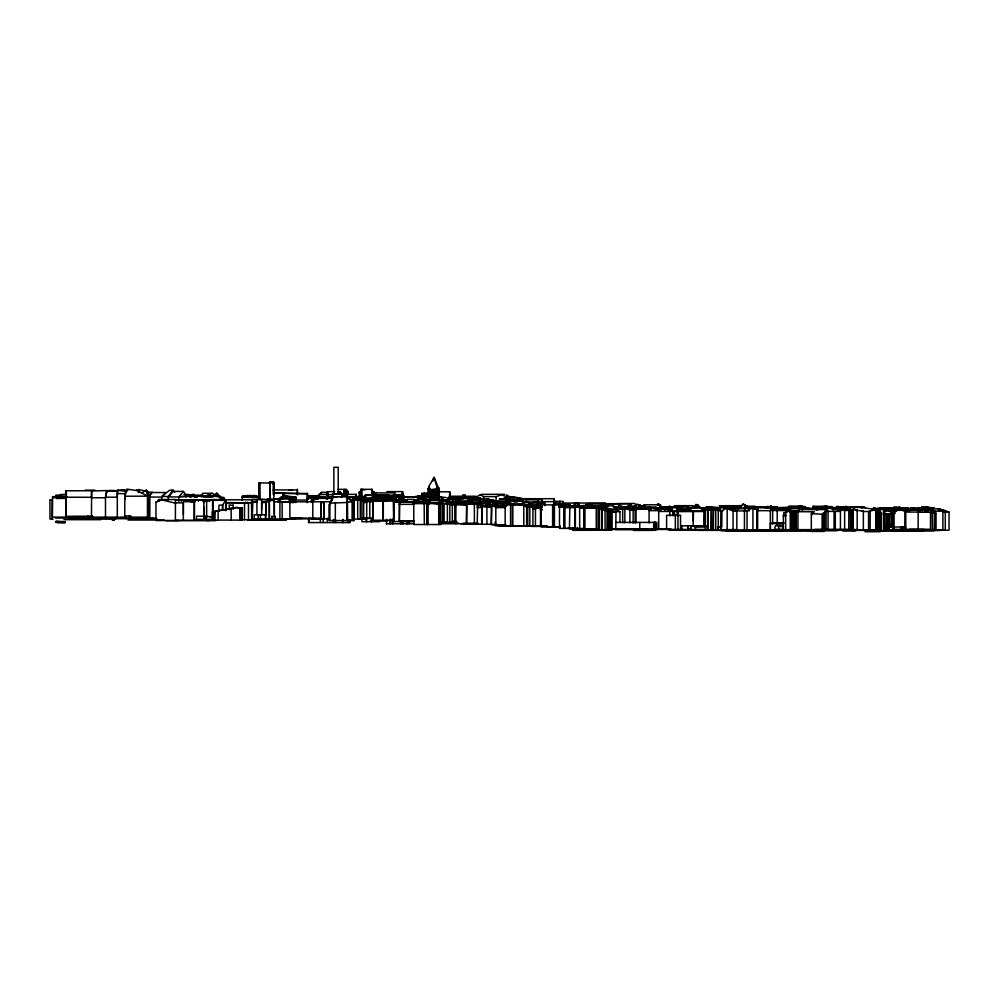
<?xml version="1.0" encoding="UTF-8"?>
<svg xmlns="http://www.w3.org/2000/svg" width="999" height="999" viewBox="0 0 999 999"><rect width="100%" height="100%" fill="white"/><g stroke="black" fill="none" stroke-linecap="round" stroke-linejoin="round"><path stroke-width="1.5" d="M125.125 499.25L124.9 496.241L126.873 489.085L137.25 490.659L147.602 496.128L147.602 517.332L147.602 496.091L146.266 490.134L141.508 493.106M436.775 489.772L436.725 499.975L437.137 487.899L434.815 490.746L432.355 491.221L430.144 489.248L428.933 486.413L434.053 477.31L439.435 490.172M696.041 504.47L696.041 506.006L696.041 504.47L698.176 505.194L699.437 507.667M203.833 507.055L203.808 520.029L203.846 500.187C201.748 498.888 192.183 501.323 194.493 500.174L194.455 520.029M436.8 499.45L436.738 490.971M213.037 516.745L213.124 499.612L225.949 499.612M636.163 505.282L635.751 504.657L634.927 506.868L635.776 504.77L636.188 506.868M428.958 492.744L429.333 488.648L428.671 497.302M491.633 505.219L491.308 524.812L505.644 524.812M274.987 499.013L277.235 498.951M293.993 497.589L295.017 497.477L293.993 497.477M708.166 509.565L708.141 529.895L708.179 509.565L702.172 509.39M212.737 520.117L212.65 500.199L206.656 500.187L206.631 501.161L203.808 501.161L203.846 500.187M282.642 498.464L282.754 493.169L282.842 498.588M424.363 493.918C423.751 492.257 426.785 495.479 428.721 493.818L422.814 493.968M307.68 497.002L308.566 495.804L308.454 498.651L308.529 495.754L319.668 495.729L308.316 495.679M117.807 517.145L91.458 517.145L91.621 490.784L65.996 490.784L65.834 516.308L91.846 516.308M430.669 496.366L430.831 490.172L430.144 489.772M431.356 498.376L431.568 490.834L431.568 498.376M480.994 505.681L505.569 505.219L505.232 507.617L495.854 507.592M432.117 498.663L432.355 491.221L432.355 498.663M432.967 497.265L433.166 491.346L433.354 497.265M462.912 497.465L462.987 495.129L465.109 495.129L465.184 498.651M465.034 497.427L465.109 495.129M639.535 506.193C639.947 507.442 637.762 502.397 635.751 504.657M331.968 500.624L332.043 498.401L307.292 498.339L307.642 499.013M393.893 504.395L393.918 503.708M762.449 506.993L758.953 506.818L757.829 508.628M375.811 495.254L375.899 492.882L394.667 492.882L394.83 496.278M715.709 510.327L715.771 509.565L715.771 529.895M394.518 496.441L394.667 492.882M574.313 505.806L574.413 503.396L578.696 503.396L579.37 505.806M295.629 502.422L295.829 497.814M877.784 527.11L877.634 530.169L877.634 510.014L879.395 510.014L879.332 530.169L879.245 512.787L881.006 512.787L881.006 530.169L823.363 530.282M261.676 510.089L261.688 501.86L267.57 501.873M787.312 512.037L787.499 510.576L799.113 511.051M491.321 524.2L491.633 505.457M677.946 515.684L678.184 511.338L674.512 511.338L674.512 515.684M329.882 520.541L329.92 502.522L333.429 496.753L353.471 496.828L353.159 520.541M876.148 525.586L875.911 530.169L875.911 510.277M394.106 516.995L393.856 521.553L393.544 501.648L393.544 521.553L414.435 521.565M346.94 520.541L347.315 496.753L347.677 520.541M480.631 505.569L480.794 503.109L466.346 503.146L468.643 504.12M126.723 517.332L117.308 517.332L117.308 493.568L117.545 490.034L127.947 490.197M212.587 517.307L212.65 500.199M480.157 500.511L480.369 497.677L463.136 497.677M495.329 524.338L477.247 524.2L477.622 503.708L477.722 506.306M342.42 496.228L342.557 494.368L356.243 494.368L356.431 497.227M569.855 507.405L569.842 506.056L559.777 506.056L559.515 506.78L566.533 506.88L563.985 507.654L574.837 507.567L572.689 507.217L579.632 507.217L579.969 506.406L579.994 508.166M212.999 500.124L212.587 501.161M356.243 494.368L356.031 496.94M373.514 495.092L373.863 491.833M347.664 494.767L347.927 491.745M359.752 497.752L359.578 499.862L359.752 497.752L362.674 497.714L362.487 500.112L362.674 498.439L365.784 498.439L365.01 500.249M346.94 502.509L329.882 503.146M635.264 508.266L635.002 506.181L625.811 506.98M327.173 495.292L327.51 491.658L334.64 491.658M340.122 494.03L340.347 491.658L337.5 491.658M225.699 500.237L213.024 499.6L212.949 500.324L225.712 500.299L222.315 505.469M138.324 492.669L138.686 489.572L147.465 491.446L149.588 495.766L149.588 517.332M413.574 503.246L414.036 499.438L407.255 499.438L405.045 502.297M614.984 506.955L613.611 505.819L598.051 505.819L598.026 528.883L569.418 528.733L569.842 506.056M591.895 506.143L592.17 504.033L604.208 504.033L608.166 506.156M189.273 495.204C200.25 492.07 191.071 498.726 190.484 494.692M647.989 507.717L647.939 506.993L655.956 507.005C653.408 510.077 664.16 505.232 664.822 508.741A2.572 1.898 -10.6 0 1 664.859 509.09M428.109 489.085L428.996 489.747M365.959 496.291L366.183 494.942L388.186 494.942L387.924 495.979M55.569 497.09L55.894 495.154L60.365 495.154L60.44 496.053L60.227 494.717L66.771 494.18M481.643 524.2L481.818 506.593L491.321 507.492M447.777 502.722L447.777 499.725L459.665 499.65L455.769 499.662L455.394 501.835L459.303 501.823L459.665 499.662L461.088 498.289M356.069 497.19L356.206 496.403M553.571 504.745L554.12 498.701L516.733 498.701L516.158 501.648M105.494 497.177L106.681 490.796L117.532 490.796L117.308 497.227L105.494 497.177L105.494 517.145M478.783 503.621C480.906 504.02 476.973 503.983 480.157 502.797L485.901 502.797L485.339 505.769L479.645 505.182M311.213 501.436L311.551 499.737L314.598 498.401L311.213 501.735M79.096 517.12L52.398 517.12L52.61 496.703L67.12 496.653M514.985 500.424L516.745 500.337M297.252 494.667L297.402 489.185L297.577 494.667M321.041 502.547L323.738 502.247L321.041 502.547L321.041 519.305L323.738 519.305L323.738 501.86M433.941 499.45L438.249 499.45L438.012 500.599L438.149 499.962L446.341 500.412M429.845 500.487L428.846 500.536L428.434 502.597L439.198 502.684L439.647 500.536L440.634 500.487L441.071 502.684M430.432 499.962L431.106 499.962M372.739 517.594L371.803 521.69L371.803 518.568M422.177 500.274L422.54 498.688L423.601 498.576L417.457 498.576M428.271 488.761L428.933 486.413M619.655 505.869L620.167 503.783M398.027 502.297L398.713 499.562L400.487 499.562L400.487 502.622M701.972 510.102L702.534 507.829L690.521 507.829L689.934 510.127M635.014 506.543L635.014 505.869M789.897 511.925L790.858 510.589L789.535 511.226M480.244 502.959L471.491 502.959L472.515 499.013L488.611 499.001L493.731 502.172M578.696 503.396L578.084 505.806L574.313 505.656M638.311 504.657L641.246 506.018L640.122 504.87L638.773 506.381L643.156 506.343L643.556 504.87M438.648 488.523L438.886 487.637M399.887 501.735L400.487 499.562M523.026 503.546L523.688 501.161L509.777 501.098L507.679 502.247M657.155 508.429L653.758 508.803M455.769 523.726L455.956 504.058L477.622 503.708M589.173 505.544L589.922 502.909L604.832 502.909L605.694 505.494M242.095 500.474L242.27 496.765L258.991 496.765M392.757 499.725L397.227 496.878L402.797 500.437L405.969 500.437L399.15 497.152L418.469 496.978L417.445 500.437L413.524 500.437M643.831 507.717L644.692 504.807L660.489 504.807L661.238 506.993M604.02 505.581L604.832 502.909M705.918 529.47L695.254 529.47L695.254 527.072L695.529 526.161L705.918 526.161L705.519 529.47M559.802 526.873L541.108 526.873L541.121 502.46L541.995 499.612L527.047 499.612M659.59 507.717L660.489 504.807M819.679 508.928L833.316 508.279L840.446 511.388L827.172 511.388M383.141 520.217L382.854 500.674L394.205 500.474L373.027 500.674L372.902 520.217L394.305 520.217M508.716 504.07L509.39 501.96L494.542 501.985M466.246 523.726L466.62 504.058L477.247 504.445M788.099 508.616L788.773 506.63L804.732 506.63L807.254 508.341L806.505 507.992M432.754 481.118L434.053 477.31L438.761 492.969M804.058 508.603L804.732 506.63M879.07 510.314L879.844 508.091L885.851 508.091M770.329 529.745L770.329 510.676L771.503 507.367L758.728 507.367L757.542 510.676L757.542 529.745L852.996 529.557L852.996 509.802M536.763 505.594L537.974 502.185L523.913 502.185L523.101 504.445M569.418 507.492L569.842 506.406L581.243 506.331L580.307 508.341M658.703 529.22L658.703 510.651L659.44 507.854M732.192 509.715L733.066 507.417L719.642 507.417L718.318 510.864L721.578 510.864L721.578 526.748L717.906 527.135L717.906 529.72L736.85 529.582L736.85 511.026L730.956 508.616L727.16 508.616L733.054 511.001L736.85 511.026M60.365 495.154L59.565 497.215M521.853 500.524L522.365 499.2L534.84 498.938L533.141 499.001M359.003 497.227L359.478 491.833M528.284 502.609L537.137 502.472L528.334 502.897L528.159 501.898L522.989 501.898M280.707 499.388C281.481 496.903 280.744 496.815 279.433 500.424M353.209 499.587L353.559 498.701M436.85 503.883L437.237 502.947L439.273 502.947L438.911 503.883L436.85 503.883L439.685 503.883M355.369 499.987L352.435 499.575M459.49 501.161L460.527 498.426M471.441 500.961L472.477 498.426L454.945 498.401M592.832 506.118L588.486 506.118L587.961 507.817L592.17 507.704L592.832 506.118L589.06 503.796L588.061 504.008L588.061 506.93M757.354 510.901L758.628 507.854L745.766 507.854L744.48 510.901L744.417 530.731M124.9 517.332C124.725 517.632 124.226 484.39 126.873 491.595M353.209 499.05L353.559 498.226M649.1 522.952L649.1 509.265L650.112 507.017L641.221 507.13M721.578 510.864L721.465 526.835M802.322 510.114L803.196 508.216L790.858 508.216L789.535 511.038M731.043 508.091L732.242 506.768L739.435 506.83M185.714 501.298L186.214 500.249L188.411 500.237L188.936 501.286M330.594 502.684L333.429 496.753M589.16 507.867L592.17 507.754M654.62 508.266L649.4 508.566M403.621 502.135L404.245 500.886L405.144 502.135M664.672 510.751L665.671 508.766L655.207 508.653L671.303 508.379M406.293 501.386L407.255 499.438M764.784 507.005L764.422 507.642L766.608 506.943L755.169 507.005M417.445 501.86L418.843 499.238L429.632 499.238L430.057 501.336M428.434 502.784L429.632 499.238M909.677 511.001L910.751 509.278L932.479 509.453L933.903 512.824M266.533 501.835L267.632 499.825L265.709 502.847L265.709 519.468M918.156 529.632L918.156 512.062L919.192 510.177L906.805 510.177L905.743 512.075L905.743 529.645M857.179 511.076L857.567 510.377L863.373 511.176L863.373 529.757M735.276 510.077L730.956 508.566L735.276 510.077L735.276 510.901L744.417 510.901L745.803 508.429L732.979 508.429M777.21 522.502L777.21 510.676L778.521 508.379L790.846 508.379L789.535 510.689L771.028 510.452M423.726 497.077L435.089 497.052L434.128 498.738L429.458 498.726M777.21 510.726L778.671 508.179L771.64 508.179M307.667 497.664L308.566 495.804M428.146 488.811L427.584 497.302M493.693 505.769L494.517 504.358L497.502 504.37M189.535 494.742L190.684 495.766L188.549 495.816M862.924 511.5L868.568 511.488L875.711 509.615L875.711 530.169M674.912 507.717L676.273 505.681L692.919 505.681M393.631 496.378L394.455 495.229L397.152 494.992L388.186 495.379M442.969 497.539L443.331 498.076L440.821 497.202M931.892 510.327L919.567 510.327L918.156 512.275L930.506 512.237L931.892 510.327L932.367 511.251M404.245 500.886L402.797 502.135L402.472 499.662L394.143 499.95M201.149 495.641L202.897 493.269L212.2 493.269L214.985 494.792L213.124 495.904M896.927 507.504L900.099 510.377M893.431 508.466L894.28 507.317L897.065 507.317M168.319 499.987L168.319 496.478L173.089 490.159L174.713 492.307M346.278 491.433L347.103 490.347L347.927 491.433L348.014 494.767M638.548 504.945L638.086 506.868M148.926 496.503L152.26 492.207L147.165 492.207M315.334 499.313L317.557 497.465M348.014 491.745L345.891 491.433L347.103 490.347M631.206 504.745L629.782 506.543L634.153 506.505L635.689 504.745M492.157 505.432L493.131 505.781L485.839 505.881M700.986 511.226L702.135 509.802M183.479 491.408L178.821 496.99L168.319 496.84L172.989 491.408L183.479 491.408L186.064 495.516M686.525 507.717L687.349 506.63L682.804 506.618L681.967 507.717M149.051 495.916L151.898 492.532L165.572 492.532L161.738 497.065L149.613 497.052M377.884 497.502L370.941 497.539L378.559 497.689L374.65 497.977M424.375 493.019L422.14 495.429L424.5 493.094M693.431 510.914L693.306 520.841M704.095 525.511L704.332 511.238L693.431 511.238M359.003 492.869L361.039 491.033L359.39 492.869M168.319 496.84L172.989 491.408M488.036 503.334L488.761 502.547L483.591 501.461M114.885 490.646L109.041 490.671L113.923 490.659M713.823 509.965L718.581 509.927M822.115 529.67L822.115 514.223L826.073 511.138L825.124 511.088L826.523 509.615L828.046 511.063L828.046 529.67M731.106 508.091L732.354 506.818M776.41 525.174L778.646 526.51L783.266 526.461L781.118 525.174L776.41 525.174L774.949 526.673L774.949 529.32L783.266 529.32M738.798 508.641L743.094 504.283L745.154 504.832L745.154 507.954M739.485 507.704L743.094 504.283M492.869 505.531L492.869 502.647L493.693 501.823L488.761 501.823L488.036 506.343M687.836 509.19L690.334 508.516L689.285 509.19M343.256 496.241L345.204 494.33L354.096 502.01L354.096 520.541L328.996 520.541L328.996 504.408L330.294 504.408M887.636 526.535L890.509 525.037L892.257 526.535L887.636 526.535L887.636 514.123M376.024 496.99L384.053 496.578L372.452 497.002L372.777 497.827L380.194 497.764L379.87 497.002M510.551 502.185L512.075 500.724L514.747 500.724M693.194 511.625L694.317 510.551L695.079 511.326M536.6 506.456L536.201 504.545L534.765 505.931L532.392 506.006L522.252 504.795M447.777 499.725L449.263 498.289L465.397 498.214M768.993 507.592L771.253 505.881L769.105 507.929M428.908 501.486L427.709 502.622L417.707 502.859L415.996 502.072L428.908 501.486L428.908 504.57M319.455 494.517L321.715 492.37L326.261 492.37L328.296 494.517L328.296 497.539M830.818 507.692L832.017 506.593L821.315 506.593M717.906 527.135L721.578 526.748M811.313 529.67L811.313 513.661L814.397 511.825L797.889 511.675L799.013 509.615L826.523 509.615M467.232 503.996L468.818 502.559L478.771 503.009M340.784 497.202L344.006 494.33L352.11 502.022L354.096 502.01M311.551 501.735L311.551 499.737L318.394 499.013M808.416 509.178L809.09 508.578M494.517 504.358L492.869 505.769L496.54 505.769M616.683 508.016L621.59 508.029M190.047 497.127L188.624 494.53L183.966 494.53M660.514 509.128L666.558 508.479L667.369 509.29M319.156 497.539L319.156 494.517L321.715 492.37M419.98 497.177L421.828 495.629L424.5 495.629L430.382 497.727M534.378 508.216L541.758 507.305M691.033 511.151L689.085 509.403L687.787 510.477L689.46 509.403L691.458 511.201M386.763 501.173L388.186 500.024M309.428 495.591L307.979 496.603L310.864 495.779M538.598 506.868L540.596 505.269L535.689 507.817M739.685 505.432L736.251 507.355M161.738 500.124L161.738 496.478L169.68 490.209L173.089 490.159M294.58 497.14L283.479 497.589M594.855 506.318L598.051 507.23L602.11 504.033L604.208 506.081M477.647 505.457L477.247 507.642L481.643 507.592M382.38 498.239L385.189 496.141L393.144 495.916L395.404 498.626M483.079 502.047L488.611 499.001M883.84 512.849L887.487 510.164L892.769 513.399L895.092 513.374M611.65 511.313L619.979 511.65L619.979 522.539M438.911 504.245L444.143 500.524L446.565 500.524L452.297 504.582L452.297 522.227L439.635 522.227M252.01 502.297L256.918 502.16L252.01 502.297L251.935 519.717L251.611 502.822M871.628 509.353L874.375 507.817L877.297 510.114M903.72 510.027L903.221 509.902M494.63 505.769L499.288 502.597L501.098 502.597L505.531 505.144M252.847 501.71L252.198 519.18M842.806 507.842L840.946 507.467M537.999 507.992L539.847 506.793L542.345 506.793M205.931 496.141L207.992 494.805M207.804 500.487L207.093 500.949C197.889 500.849 211.476 498.588 209.59 501.423M213.699 495.829L217.907 494.443L221.391 498.788C211.164 487.287 220.392 496.715 220.692 498.688M619.018 511.675L619.979 511.65M226.061 499.8L226.061 510.501L226.473 502.584L248.476 502.822L248.476 519.717M468.931 498.901L466.908 497.352L463.086 498.738L462.987 495.129M687.2 510.302L690.584 508.803M836.151 508.991L838.661 507.417L843.031 507.417L848.8 510.414L848.8 529.557M225.861 510.501L226.211 502.722M630.719 504.732L626.373 506.818L627.272 506.855L630.719 504.732L630.719 506.943L631.455 503.783L605.057 503.833M715.609 509.078L719.742 507.617M862.087 511.101L863.373 511.176M816.008 508.791L825.973 506.068L829.445 507.779L847.14 507.405L852.996 510.714L850.411 511.338L850.599 514.373M852.509 510.764L850.411 511.338L852.509 510.764L852.509 529.557M212.35 496.403L217.208 493.494L216.421 493.968L221.428 498.676M385.577 501.111L390.397 498.226L392.757 498.226L398.713 502.297L398.901 499.4L400.811 499.775L398.901 499.4M207.317 496.153L212.2 493.269M515.147 500.811L517.807 499.238L520.292 499.238L522.852 500.774M516.733 500.387L520.292 499.238M338.848 493.831L340.884 492.719L342.732 494.667M890.496 508.866L892.332 507.792M245.617 502.185L244.505 502.822L244.53 519.717M817.944 509.178L822.189 506.718M922.364 510.314L925.873 509.615L928.158 511.013M476.885 496.59L481.268 494.368L504.732 494.305M889.098 525.399L889.372 513.723L886.525 513.886M719.692 508.853L713.823 509.565M721.203 529.67L721.203 510.964L727.16 507.904L731.093 507.904M179.108 520.541L155.969 520.541L155.969 502.16L160.964 499.687L175.437 503.209M701.136 508.866L707.329 508.891L709.577 510.014M436.838 499.45L436.838 489.772L436.263 488.861L431.543 489.61A7.043 6.194 -18.9 0 1 429.333 488.648M225.799 502.772L251.935 502.822M678.558 509.403L680.881 508.241L683.853 508.241L687.212 510.214M202.397 496.078L209.815 495.916M534.165 508.204L536.625 506.993L541.695 509.24M816.533 510.252L820.054 508.553M754.682 509.165L757.354 507.892L757.354 530.731L756.73 527.672M908.64 509.053L911.3 507.779L915.534 507.779L921.503 510.114M904.407 509.228L899.038 507.08L899.038 509.965L901.835 509.927M676.935 511.376L676.935 507.33L672.364 507.467L667.232 509.977L669.942 509.977M678.858 510.914L681.53 509.665L677.21 510.926M447.739 502.534L458.141 501.66L461.138 503.933L457.205 503.621L454.632 501.66M901.81 509.952L904.145 508.878L911.612 508.878L914.147 510.202M595.342 508.254L600.287 506.018L603.483 506.018L608.154 508.341L605.069 508.578M600.861 507.205L603.483 506.018M625.324 508.528L631.081 507.455L636.4 509.84M471.441 498.826L465.909 501.123L471.441 498.826L471.441 501.161M884.377 510.352L894.542 510.077L896.715 511.238M889.26 523.963L889.098 513.873L891.533 513.723L891.533 526.835M464.273 504.02L467.844 503.109M757.005 530.731L757.005 507.892L754.37 509.153L757.005 508.041L752.934 508.041L747.052 510.539L747.052 530.107L757.005 530.107M586.338 506.88L589.048 505.731L592.669 505.731L597.702 508.279M778.646 509.178L781.131 508.191L779.919 508.191M621.703 508.204L624.437 507.117L629.919 509.278L629.919 522.889M191.883 501.198L194.418 500.199L194.493 502.722L194.48 500.224L175.412 500.199M214.897 495.604L217.907 494.443M900.973 510.064L903.633 509.028L907.542 511.138M481.843 505.469L482.767 505.107L479.82 505.107M770.416 529.732L770.416 523.601L772.652 522.752L784.103 522.752M730.431 506.655L727.971 507.579L731.842 506.655M477.172 502.847L480.831 501.461L488.761 502.547M770.416 523.601L783.74 523.426M894.08 529.645L894.08 511.088L899.55 509.028L905.693 511.838M162.1 499.687L158.429 500.949L158.429 499.537L175.674 499.537M159.74 500.774L155.969 502.16M689.585 508.816L686.663 509.153M649.25 508.916L651.648 508.041M436.401 489.772L435.614 490.047L435.614 499.388M413.686 500.986L416.458 499.999L416.458 502.984M480.269 494.717L483.591 496.653L496.166 496.64L501.311 494.842L506.98 496.815L509.865 496.815L506.456 494.905M494.542 500.998L495.604 500.636L489.797 500.636M53.084 519.03L49.95 519.03L49.95 500.124L50.812 499.837M178.821 501.473L178.821 496.865L179.82 496.515L195.192 496.441L195.192 497.44M687.787 511.101L690.047 510.339L684.902 510.339M875.436 508.491L881.106 507.917L882.379 509.09M508.216 498.089L512.587 496.653L519.567 498.064M776.822 507.954L772.889 507.817L777.309 507.942M667.27 507.092L669.817 506.281M202.847 495.941L206.606 496.166M505.007 504.083L507.442 503.334L511.963 504.17L504.82 503.334M194.343 495.966L202.697 494.817M501.598 499.05L505.207 498.014L504.57 498.014L505.207 499.05M504.57 498.014L510.064 496.69L521.228 498.888M598.051 507.23L598.801 506.705M178.821 496.865L198.214 495.467L193.556 495.467M693.581 506.918L696.428 506.281M774.512 508.066L788.111 507.43M812.574 508.828L815.346 508.179L817.931 508.966M188.624 494.53L186.064 495.104L186.064 496.99M661.463 508.816L667.369 508.229L666.72 508.229M726.635 507.829L732.629 506.431L735.476 507.13M836.2 508.004L837.911 507.629M837.549 508.004L839.297 507.629M664.685 508.241L661.076 509.015M308.092 497.664L308.092 496.328L310.726 495.779M594.605 506.693L589.46 503.796L585.826 504.545M203.996 500.574L207.093 500.487M202.36 500.924L207.118 500.187M927.634 506.768L922.002 506.768L922.926 506.768M890.771 510.277L891.72 510.089L885.176 511.088M842.544 506.98C845.891 510.789 859.29 513.299 845.254 506.98L837.924 507.867L842.632 507.48M687.599 509.065L690.222 508.578M713.548 509.765L715.684 510.052M243.656 496.128L242.27 496.291C247.527 494.218 271.491 497.24 244.892 495.891M679.857 509.702L684.365 511.001M586.513 506.918L589.41 506.393L596.253 507.654L596.266 528.883M212.287 520.117L212.287 511.85L236.176 507.467L241.845 508.678L241.845 520.117L194.156 520.029M215.172 511.413L237.387 507.467L241.845 508.678M354.857 498.888L357.255 498.451M687.237 511.001L682.954 509.178L677.097 509.178M595.491 507.005L598.314 506.505M596.103 507.067L597.964 506.743M806.643 508.728L813.298 508.578M672.052 510.651L669.68 511.051L672.364 510.626L672.052 511.263M231.106 508.379L231.231 520.117M703.321 508.166L704.07 508.054M521.853 499.15L520.417 499.363L522.852 500.836M613.199 506.893L632.005 506.705M191.084 502.022L194.181 501.673L183.341 501.673L183.341 520.279M364.061 496.915L346.278 496.94L346.278 496.078L342.357 495.467M643.156 506.343L643.831 506.281M704.607 508.041L708.903 507.604M704.42 507.992L708.216 507.617M628.883 507.48L629.832 507.392M507.067 500.199L505.569 500.337L517.307 500.199M784.153 508.841L780.094 508.828M405.532 497.227L403.384 495.154L391.283 495.741L400.611 495.154L402.759 497.227M501.673 503.696L507.13 503.471L502.859 503.833M620.529 507.017L622.864 506.943M378.821 498.489L384.615 498.189L387.337 499.662L382.58 498.189L384.615 498.189M396.765 495.679L403.384 495.154M447.814 502.322L451.685 502.022L454.795 505.019L452.297 505.019L449.188 502.022L451.685 502.022M394.093 495.679L395.929 495.541M440.159 504.033L449.837 503.459L449.837 522.777L439.685 522.777M366.408 500.462L370.779 500.124L372.702 501.698L369.78 501.76L367.794 500.124L370.779 500.124M678.184 511.563L677.185 511.625L704.095 511.5M373.501 497.952L377.447 497.952M390.259 497.077L381.218 497.577L390.259 497.077L392.207 498.926M536.413 507.18L541.67 508.991M538.948 507.18L540.372 507.08M734.302 506.53L739.622 506.456M448.239 502.422L455.007 502.135L457.205 504.395L454.795 504.395L452.609 502.135M448.064 502.597L455.007 502.135M662.712 509.028L667.532 508.703M670.891 508.703L666.233 509.015M468.481 502.997L478.983 502.722L476.523 502.722L478.783 503.983M541.833 507.48L534.94 507.742M746.64 506.98L748.001 507.28M360.751 500.462L364.598 500.237L366.733 502.509L363.673 502.509M352.684 499.975L359.965 499.8M354.395 499.975L361.201 499.575L363.673 500.836L363.673 519.055L353.034 519.055M356.655 500.024L367.507 499.55L369.78 501.848L366.733 501.248L365.047 499.55M359.116 500.024L367.507 499.55M362.45 499.987L373.938 499.5L375.636 500.799L378.596 500.849L376.461 498.626L364.835 499.1L367.757 499.1M365.484 499.987L373.938 499.5M372.14 498.863L376.461 498.626M379.046 498.701L381.893 498.538L384.428 500.274L384.428 499.188M370.804 499.5L372.702 500.961L375.636 501.123M708.353 507.854L713.448 507.979M602.185 509.715L602.26 529.67L602.185 509.715L605.019 509.59L605.094 530.344M623.314 507.33L613.736 507.38M703.333 507.954L704.12 507.967M395.629 499.999L402.472 499.662M194.505 497.44L195.192 496.441M452.535 501.91L458.141 501.66M307.642 496.878L308.941 495.916L317.457 495.929M703.134 507.954L709.203 507.792L712.275 508.928L706.83 507.792M597.814 507.992L603.433 507.867L607.692 510.564L607.692 530.344M690.684 508.828L687.974 508.941L690.384 508.941M196.878 497.44L197.59 496.191M393.169 499.837L399.5 499.687L397.028 499.687L398.901 501.823M599.225 509.003L602.26 509.752M935.551 513.311L932.479 512.812L935.551 513.311L935.551 529.695L887.312 529.645L887.312 527.022L905.743 527.022M662.986 508.666L668.393 508.479M52.398 497.777L56.656 497.652M414.123 504.183L414.048 501.773L413.786 504.333L399.076 504.37M848.8 510.414L844.63 510.514L838.661 507.417M921.165 508.841L922.464 508.803M887.849 509.178L885.539 509.24L905.294 509.24M471.491 502.997L475.462 502.897M830.394 507.792L837.387 507.642M839.135 507.567L840.584 507.529M918.231 509.827L920.441 509.94M588.061 504.008L588.486 508.279M593.618 506.718L595.367 506.68M596.078 506.718L597.839 506.68M280.407 499.95L280.632 499.038M627.634 508.041L633.154 510.164L629.919 510.164L625.799 508.016M383.017 496.915L385.352 496.89M382.18 496.915L388.923 496.79M393.743 496.753L396.84 496.69L394.48 496.69L394.455 495.229M742.881 504.283L745.154 504.832M919.567 510.327L920.067 511.313L920.067 509.74L922.364 509.69L925.086 510.951M615.359 507.992L618.344 507.942M627.722 507.455L633.154 509.89L635.676 509.852M111.501 490.746L106.019 490.759L124.863 490.571L122.69 489.96L121.841 490.559L124.863 490.571M195.792 496.016L199.001 496.116A20.28 8.404 14.9 0 0 203.759 497.04L211.014 497.377L216.159 495.979L220.492 496.228L220.692 500.437M216.021 496.441L220.692 496.99M505.157 525.998L505.157 504.882L525.474 504.645L526.648 506.106L526.648 525.998M558.528 506.98L564.71 506.905L565.122 505.556L558.778 505.457M587.749 506.393L596.253 507.654M812.187 508.741L811.225 508.753L813.561 509.04M540.509 509.827L542.432 509.802M774.3 507.467L772.889 507.929L779.083 508.066M392.607 496.653L399.238 496.603L401.074 497.964L399.25 497.964M491.333 505.419L494.642 505.394L495.854 507.967M532.917 509.328L535.464 509.303L532.804 507.704M629.32 506.918L630.082 506.93M741.433 507.255L737.362 507.28L740.097 507.367M715.072 509.69L718.668 509.677M607.692 510.564L605.094 510.564M204.133 519.355L204.52 516.271L196.516 516.133L196.516 519.368L212.4 519.355M85.115 490.172L94.868 490.122M308.092 496.328L308.241 497.664M253.721 499.762L255.944 499.75M538.836 502.797L537.849 499.475L522.814 499.475L522.814 502.272L517.807 499.238M798.513 506.63L804.47 506.605M839.035 507.942L840.471 507.929M903.333 508.341L906.755 508.316M939.772 509.19L940.559 509.053L937.924 509.053M463.074 495.791L465.184 495.779M287.113 497.602L286.051 497.465M424.463 498.451L426.123 498.451M788.86 506.218L801.785 506.206M739.747 506.243L721.141 506.743L719.268 505.719L741.807 505.706M744.168 507.367L757.779 507.33M876.548 509.328L873.875 507.779M889.098 513.873L891.533 513.723M365.047 498.251L365.047 495.292L384.503 495.279L384.652 496.353M197.14 496.341L193.918 496.353L196.066 496.915M281.868 499.35L281.868 497.202L292.245 497.677L292.245 502.572M504.02 498.901L509.44 498.926L509.44 496.69M419.892 501.498L428.434 501.486M439.847 501.923L443.506 501.923M261.651 502.522L266.046 502.509M433.616 503.546L441.57 503.533M449.837 503.459L447.39 503.471L447.39 522.777M566.808 505.956L568.169 505.956M581.243 507.305L583.878 507.305M880.219 507.842L883.84 507.829L885.751 509.215M704.607 508.991L714.297 508.966M744.48 510.901L749.25 510.901M894.605 510.139L890.933 510.152L893.056 511.75M798.626 511.788L792.082 511.788A5.295 1.723 3.8 0 1 789.934 511.538L789.497 511.463M918.156 512.062L905.743 512.075M269.355 482.992L269.355 482.355L269.568 482.992M269.568 482.554L271.266 482.554M270.467 482.942L258.791 482.942L258.803 499.438M337.949 489.373L346.278 489.373L346.278 491.745M428.671 489.772L430.532 489.772M435.851 489.772L437.137 489.772L436.263 488.861M345.891 491.433L347.927 491.433M371.715 491.558L373.763 491.558L373.763 495.092M386.888 491.608L402.834 491.608L402.834 496.166M439.148 491.808L449.812 491.808L449.812 497.714M359.39 492.057L360.127 492.057M340.884 492.719L342.42 494.73M307.53 493.693L273.851 493.119L307.53 493.693L307.53 499.6M424.363 493.706L428.546 493.706M334.44 493.831L347.677 493.831M333.191 494.255L332.555 493.956L342.158 494.255M402.834 494.255L402.147 493.543L403.384 494.418M319.156 494.517L328.296 494.517M326.523 494.63L333.641 494.68M254.458 496.341C257.642 498.351 250.974 493.094 256.843 496.978M397.04 495.654L397.152 494.992M393.144 495.916L390.821 495.916L393.893 498.938M295.055 496.878L284.24 496.216L284.353 493.169L284.403 496.216M385.189 496.141L387.512 496.141M449.313 496.241L475.874 496.241M283.966 496.316L286.701 496.291M426.885 496.403L417.619 496.216L426.885 496.403L427.56 497.127L426.923 497.077M449.637 496.316L449.675 491.808M161.738 496.478L168.319 496.478M244.318 496.64L243.606 497.127M251.785 496.64L255.382 496.94M354.857 500.374L354.932 496.615L364.872 496.515M396.64 496.603L399.238 496.603M417.819 496.578L415.147 496.578L423.951 496.803M52.61 496.703L66.571 496.84M287.537 496.878L295.679 496.715L294.143 496.865L294.992 497.002L295.017 502.147M308.454 496.853L319.58 496.853M409.353 496.815L412.325 496.865M424.513 496.628L431.531 496.865L425.774 496.553M328.072 496.915L335.052 496.915M406.081 496.878L407.854 496.878M412.387 496.953L415.06 496.953M319.767 497.177L319.006 497.177L331.73 497.689L332.192 499.275M327.535 499.325L325.312 497.29L326.623 499.1M379.433 497.215L386.888 497.215L389.135 499.013M438.873 497.152L441.833 497.152M219.605 497.452L223.739 497.452L223.739 500.437M242.095 497.365L259.39 497.365M280.494 497.427L283.291 497.427M441.683 497.39L445.591 497.352M282.804 497.652L284.428 497.814M419.33 497.502L422.003 497.502M284.128 497.752L292.919 497.752M294.992 497.814L296.066 497.814L296.066 502.422M317.957 497.914L318.718 497.914M323.589 497.764L324.375 497.764L316.783 497.465M433.778 497.889L436.825 499.825L435.914 499.812M358.216 497.952L379.545 497.952L379.545 501.223M446.778 497.927L455.994 497.952L454.695 497.44M519.517 497.927L524.487 498.951M223.739 498.289L224.4 498.289M279.333 498.151L291.271 498.139L291.271 502.497M324.987 498.264L325.749 498.264M293.419 498.638L294.43 498.638L294.43 501.648M381.893 498.538L379.807 498.538L384.428 500.274M458.941 498.626L462.799 498.626M476.535 498.788L477.659 498.788M289.835 499.038L267.545 499.038L267.545 500.449L270.267 501.023M314.86 498.963L315.547 498.963M291.371 499.25L292.707 499.25L292.707 502.122M352.447 499.35L359.752 499.35M471.416 499.325L480.107 499.812M522.365 499.2L527.622 499.2M267.882 499.388L252.035 499.388L252.01 519.717M357.255 499.438L358.766 500.237M293.406 499.625L292.245 499.625L292.307 502.534M439.635 499.675L448.963 499.675M472.165 499.612L478.246 499.612L472.465 499.075L473.189 501.648M225.699 499.8L252.36 499.8M264.61 499.737L266.683 499.737M352.959 499.8L361.938 499.8L361.913 521.69L379.37 521.69M435.851 499.962L422.902 499.887M49.95 500.124L52.148 500.124L52.148 519.03M179.608 500.062L213.461 500.062M294.668 500.062L307.093 500.062M384.253 500.074L388.211 500.074M416.458 499.999L414.51 499.999L414.51 503.246L414.036 499.438M489.273 500.049L493.731 500.049M517.007 500.112L509.353 500.112L517.357 500.724M361.538 500.237L364.598 500.237M267.52 500.449L274.338 500.449M428.846 500.536L440.634 500.487M506.031 500.487L516.87 500.487M518.793 500.886L521.478 500.886L512.075 500.724M289.56 501.398L290.697 501.398M422.427 501.411L424.925 501.411M553.334 501.348L563.199 501.348L563.199 503.833M400.249 501.648L403.658 501.648M447.277 501.51L450.099 501.51L449.125 501.173M485.989 501.585L480.569 501.648L485.714 501.76M489.011 501.623L491.57 501.623M541.658 501.648L553.571 501.66M331.094 501.735L279.882 501.86L282.979 501.998M414.048 501.773L393.856 501.71L399.076 502.16M397.877 501.948L412.687 501.948M554.308 501.998L560.389 501.998M457.767 502.11L470.342 502.11M471.803 502.222L474.687 502.222M399.5 521.553L399.5 502.435L399.238 521.553M413.012 502.472L417.37 502.472M458.578 502.659L466.983 502.659M488.036 502.534L492.869 502.647M541.658 502.634L544.73 502.634L544.73 505.619M175.387 502.884L183.366 502.884L183.366 514.485M203.808 502.722L203.396 500.224M413.037 502.872L424.15 502.872L424.338 524.525M472.452 502.897L475.611 502.822M562.462 503.034L589.223 503.034M617.919 503.508L634.877 503.508M447.39 503.546L413.773 503.633L413.773 524.525L440.809 524.525L440.809 503.633M503.796 503.696L511.963 503.696L512.862 504.97M604.358 503.683L617.969 503.683M554.72 503.883L559.827 503.883L559.827 501.348M600.886 503.796L601.922 503.796M510.027 503.971L524.063 503.971L522.639 504.582L523.788 506.106L523.788 525.998M495.229 504.32L497.002 504.32L496.403 504.02M567.894 504.22L570.629 505.407L567.894 504.22L569.555 504.67L559.365 503.421L567.894 504.67M524.038 504.545L536.201 504.545M659.003 504.42L657.804 504.42L658.254 504.97M452.297 504.582L449.837 504.545L444.143 500.524M511.725 504.582L525.474 504.645M541.108 504.845L565.322 504.957M589.785 504.92L592.644 505.581L590.884 505.581M222.59 505.182L222.59 509.59L222.627 505.182L218.931 505.182L218.931 511.051M567.22 505.107L565.546 505.107L571.378 506.018M542.232 505.319L536.763 505.319L536.763 508.591M477.547 505.569L505.294 505.444M506.643 505.769L503.946 505.769L499.288 502.597M573.563 505.694L579.82 505.694M580.731 505.806L582.892 505.806L588.036 508.004L582.941 505.494L586.038 505.494L588.586 506.78M799.475 505.681L801.86 505.681M496.041 505.881L506.693 505.881M564.91 505.919L574.762 505.919M639.41 505.944L645.529 505.944M674.612 506.006L688.348 505.881M694.205 506.006L698.863 506.006M523.788 506.106L526.648 506.106M675.049 506.218L676.685 506.218M747.377 506.231L755.169 506.231M726.785 506.281L728.021 506.281M813.124 509.353L813.124 506.268L827.06 506.381M526.086 506.593L532.917 506.593L532.917 526.223M573.376 506.53L575.699 506.53M668.306 506.58L670.953 506.58M693.506 506.58L695.279 506.58M732.929 506.268L735.289 507.03M844.829 506.568L847.065 506.518M525.636 506.655L529.233 507.317M660.539 506.78L676.36 506.78M842.107 506.843L864.41 506.83L864.984 507.779M536.625 506.993L534.09 506.993L536.663 508.129M674.238 506.868L676.897 506.868M694.255 506.98L698.9 506.98L699.45 508.029L698.176 505.194M731.967 506.968L739.148 506.968M761.862 506.993L770.167 506.993M591.658 507.13L593.131 507.13L593.843 508.216M727.572 507.242L732.092 507.23M734.752 507.23L735.177 508.479L734.752 507.23L740.609 507.23M744.992 507.23L753.708 507.23M777.422 507.205L776.96 507.142M579.657 507.542L598.026 507.542M674.912 507.617L681.967 507.617M686.525 507.617L697.639 507.617M744.455 507.592L751.248 507.604M760.739 507.579L760.102 507.579L767.669 507.817L767.045 507.817M766.72 507.617L787.774 507.529M832.179 507.617L842.869 507.617M899 510.389L898.039 507.504L893.168 507.504L893.68 509.203M242.357 508.016L238.449 508.016M580.744 507.742L582.804 508.029M603.433 507.867L600.836 507.867L603.97 509.852M614.922 507.892L621.865 507.892M628.259 507.792L648.276 507.792M722.989 507.842L726.972 507.842M829.432 507.704L832.554 507.704M840.446 507.804L841.67 507.804M888.798 507.767L885.763 507.767L885.763 510.689M892.232 507.754L908.491 507.754M917.681 507.792L934.19 507.792M532.517 507.504L540.509 508.054L540.509 526.236M669.655 508.004L672.065 508.004M638.061 508.191L633.915 508.191L636.226 509.315M888.561 508.266L890.871 508.216M891.445 508.266L892.469 508.266M633.091 508.366L638.748 508.366M702.859 508.329L706.805 508.329L709.065 510.102M889.048 508.454L892.07 508.454M603.109 508.666L610.726 508.678M661.076 508.666L672.564 508.553M688.873 508.653L685.039 508.653L687.662 510.114M737.949 508.541L745.242 508.541M781.081 508.703L800.199 508.703M804.67 508.566L808.865 508.591M805.157 508.603L816.171 508.603M891.782 508.678L892.906 508.678M662.474 508.778L672.277 508.753M735.027 508.891L738.348 508.891M771.877 508.928L788.636 508.841M814.048 509.178L820.803 508.753M916.32 508.803L922.289 508.803M932.816 508.816L919.829 508.429L917.357 508.816L917.357 510.164L911.3 507.779M631.93 508.966L634.128 508.966M706.967 509.028L719.33 508.991M803.146 508.941L815.271 508.941M872.689 509.053L879.819 509.053M886.538 509.103L883.703 508.966M898.089 509.065L903.633 509.028M604.882 509.165L629.919 509.278M649.1 509.265L635.127 509.265L635.127 522.927M815.359 509.24L820.204 509.24M679.857 509.565L683.566 509.403M686.5 509.39L690.833 509.39M713.611 509.54L720.441 509.54M602.047 509.577L605.007 509.577M678.496 509.765L690.446 509.765M708.079 509.64L719.467 509.702M885.926 509.64L887.124 509.64M921.353 509.677L910.576 509.315L932.479 509.453L932.367 529.632M684.303 509.865L690.284 509.865M702.16 509.927L715.896 509.927M849.412 509.802L857.179 509.802L857.179 529.757M938.473 509.852L943.306 509.852L949.05 512.125L949.05 530.219L883.216 530.294M684.964 510.152L689.41 510.152M883.553 510.077L899.025 509.79L888.273 508.778L897.826 509.79M875.711 510.277L880.531 510.277L880.531 513.336M876.26 510.526L879.195 510.526M658.703 510.651L649.1 510.651L650.062 508.116L659.677 508.116L660.863 509.915M757.542 510.676L770.329 510.676M705.119 510.914L670.092 511.288M721.203 510.964L722.801 510.964M894.08 511.088L894.867 511.088M935.114 511.201L945.279 511.201L945.279 529.857L910.289 529.82M935.751 511.426L933.378 511.426L929.582 508.753L935.751 511.426L935.751 529.82M213.299 511.663L213.299 520.117M610.039 530.194L610.039 511.85L609.365 511.725L610.988 511.738L611.75 511.85L611.75 530.194L572.714 530.344L572.714 527.472M785.888 512.799L783.74 512.799L783.74 515.384M883.353 513.886L892.769 513.873M883.216 514.123L891.533 513.873M783.353 529.707L783.353 515.459L786.225 515.459M207.455 516.495L205.956 516.408L205.956 519.355M271.778 516.383L271.778 519.043L271.703 516.383L275.362 516.383L275.287 519.043M73.626 516.645L92.57 516.645M129.845 517.332L149.638 517.332M120.167 517.557L126.211 517.557M130.07 517.557L148.776 517.557M55.544 518.069L99.638 518.069M134.316 517.932L148.926 517.932M291.021 518.081L307.093 518.081M308.953 518.006L313.936 518.094M69.868 518.144L73.476 518.144M104.758 518.306L131.056 518.306M290.859 518.181L293.132 518.181M312.425 518.194L321.765 518.194M323.726 518.194L324.413 518.194M362.812 518.206L372.702 518.206L372.702 500.961M148.089 518.469L156.781 518.469M291.034 518.431L302.11 518.431M363.311 518.456L369.78 518.456L369.78 501.76M93.207 518.618L156.006 518.681M291.184 518.681L295.504 518.693M311.213 518.718L329.445 518.718M116.096 518.756L87.737 518.718L87.737 515.746M321.091 518.843L279.882 518.843L279.932 499.038M323.738 518.843L323.876 501.86M363.673 518.756L366.733 518.756M69.443 518.981L96.304 518.981M267.52 519.005L291.433 519.005M139.848 519.218L156.531 519.218M251.935 519.18L267.982 519.18M63.886 519.68L100.837 519.68M241.109 519.717L252.36 519.717M128.034 520.029L164.311 520.029M175.387 520.279L194.468 520.279M247.839 520.254L286.351 520.229M166.071 520.679L215.821 520.679M399.588 520.991L414.298 520.991M370.367 521.053L387.724 521.053M409.428 521.366L414.011 521.366M452.609 521.341L455.694 521.341M452.372 521.54L456.755 521.54M451.573 521.69L456.418 521.69M451.785 521.915L456.568 521.853M439.535 522.44L447.39 522.44M615.796 522.402L656.867 522.402L656.867 529.757L615.796 529.757L615.971 511.326M439.473 523.139L458.566 523.139M463.136 523.339L478.346 523.339M460.939 523.626L477.997 523.626M386.326 523.763L414.26 523.763M439.685 523.763L478.608 523.763M494.542 525.274L506.368 525.274M883.803 530.294L883.803 525.237L885.564 525.237L887.062 527.097M495.129 525.774L506.693 525.774M498.289 525.998L532.917 525.998M680.519 525.811L706.305 525.811M508.091 526.036L546.94 526.111M512.824 526.223L547.639 526.248M885.863 526.411L889.16 526.411L889.16 530.294M531.693 526.423L545.417 526.423M546.578 527.122L560.077 527.122M695.254 527.072L705.519 527.06M567.944 528.021L573.651 528.021M569.855 528.396L559.477 528.396L559.515 504.845M574.587 528.508L584.802 528.508M569.105 528.596L573.651 528.596M617.807 529.033L665.671 528.971M667.594 529.008L670.454 529.008M611.176 529.133L648.214 529.17M651.123 529.133L671.228 529.233M908.965 529.333L930.456 529.333M610.214 529.395L615.971 529.395M651.485 529.458L693.431 529.458M791.27 529.47L792.244 529.47M815.184 529.408L857.179 529.545M894.08 529.482L924.325 529.47M584.452 529.67L605.019 529.67M672.315 529.907L720.803 529.895M759.477 529.832L803.346 529.757M815.521 529.782L822.427 529.782M843.243 529.757L875.711 529.832M709.852 529.994L732.979 530.107M733.491 529.97L738.323 529.97M780.094 530.082L789.922 530.082M800.474 530.019L811.837 530.119M818.83 530.057L866.395 530.169M891.945 530.157L902.896 530.044M908.153 530.069L939.135 530.019M668.893 530.232L751.485 530.207M752.284 530.257L758.328 530.257M800.336 530.269L801.21 530.269M805.818 530.307L813.586 530.307M633.541 530.419L652.734 530.419M697.976 530.382L731.73 530.382M739.322 530.531L754.495 530.531M800.936 530.481L811.013 530.481M852.547 530.407L866.345 530.407M914.897 530.581L940.084 530.519M721.203 530.706L782.479 530.594M820.004 530.756L837.274 530.756M892.057 530.581L934.19 530.744M726.123 530.956L783.341 530.956M800.012 530.894L816.345 530.906M892.507 530.794L899.962 530.794M908.153 530.794L923.85 530.794M781.917 531.143L800.936 531.143M842.806 531.031L855.244 531.031M867.919 531.156L909.49 531.081M898.925 531.243L909.552 531.243M811.013 531.431L824.362 531.431M864.959 531.718L880.281 531.718M273.114 489.922L297.252 489.935M421.89 496.453L421.89 493.356L427.984 493.369M65.609 494.73L60.227 494.717L60.227 495.516M427.584 495.541L422.377 495.541M430.681 498.401L429.732 497.102L418.244 497.102L419.18 498.314M65.072 496.853L65.722 496.853M472.277 499.75L478.746 499.75M313.624 499.737L314.61 499.737M459.49 500.949L469.018 500.961M412.5 502.634L415.359 502.672M229.221 509.652L229.196 504.932L233.167 505.344M673.85 506.318L675.224 506.318M692.082 507.542L692.906 507.542M772.889 507.817L771.465 507.817L775.923 507.942M593.144 507.979L592.145 507.979M632.092 508.329L632.991 508.329M607.117 530.194L607.117 511.713L610.039 511.85M884.789 513.698L885.938 513.698M56.056 521.391L64.935 521.778L64.935 522.652L58.167 522.639L56.056 522.265L56.056 521.391L64.935 521.778M56.056 522.265L64.935 522.652M270.304 481.918L273.227 481.93L273.289 484.34M317.432 495.741L318.856 495.741M194.505 496.478L197.765 496.491M65.834 497.19L91.458 497.29M455.981 498.801L464.098 498.401M504.57 498.901L509.44 498.926M383.429 500.487L393.681 500.511M176.948 500.262L180.844 500.274L181.368 501.286M590.359 505.556L592.744 505.556M620.554 506.905L627.272 506.855M724.487 507.729L723.776 507.829L729.769 506.431L734.752 507.255M659.977 508.429L661.138 508.441M326.323 497.415L331.631 497.44M292.245 497.677L284.141 497.24M452.684 501.923L464.173 501.985M928.858 508.853L938.623 508.903M718.668 509.89L715.072 509.89M108.367 490.596L111.289 490.621M423.663 493.856L428.134 493.881M538.249 502.447L541.121 502.46M431.044 503.121L437.237 503.159M560.914 505.544L558.978 505.556L560.726 505.606M861.138 507.942L862.799 507.954M622.901 507.105L624.437 507.117M671.528 508.791L657.379 508.728M397.227 496.878L399.475 496.89M466.483 502.609L472.327 502.659L462.15 502.097M464.31 502.609L470.154 502.659M586.525 506.543L577.922 505.332L586.525 506.543L586.525 508.041M401.386 501.86L399.962 501.835M834.64 508.591L840.446 510.289L844.63 510.327L844.63 529.545M944.092 512.075L949.05 512.125M112.363 518.106L114.098 518.294L114.098 520.254L112.363 520.254L112.65 518.294M117.308 493.568L124.9 493.668M509.777 501.098L512.35 501.098M124.9 496.241L147.615 496.153M872.714 509.615L878.558 509.69M889.934 510.889L890.871 510.901M719.53 509.777L717.669 509.54M256.706 496.728L259.49 496.778M421.266 496.803L424.25 498.176M361.938 500.811L363.673 500.836M483.229 501.648L488.374 501.76M681.206 510.826L684.39 510.551L685.139 511.326M483.429 501.585L493.906 502.035M210.502 495.854L214.947 495.979M372.902 501.036L383.141 501.298M319.418 497.09L318.681 497.065L326.074 497.29M510.564 504.82L510.564 525.998M502.472 505.469L505.307 505.569M629.058 506.156L629.807 506.93M634.353 506.156L635.002 506.181M505.157 504.882L505.644 506.106M916.895 508.791L919.53 509.752M644.405 507.579L640.983 507.267M495.604 504.807L493.693 503.271M731.093 508.441L731.743 508.466M811.313 513.661L822.115 514.223M455.769 504.707L466.246 505.244M269.355 482.355L271.803 482.505M468.494 503.608L472.34 503.821L465.259 503.608M669.954 508.841L671.653 508.928M314.61 498.863L317.47 499.013M594.28 506.168L599.4 506.468L593.019 506.468L593.593 507.417M777.409 507.205L767.107 506.58L776.41 507.142M311.551 501.56L312.425 501.623M648.788 507.355L649.75 507.417M464.735 502.097L470.929 502.534M773.176 507.842L774.3 507.917M204.133 516.271L212.4 516.845L209.603 516.645M417.744 497.165L421.778 497.49M281.868 497.202L290.322 497.889M702.909 508.866L703.87 508.941M481.918 502.834L475.137 502.235L484.303 502.834M490.072 500.099L491.108 500.199M294.143 496.99L286.051 496.178L286.051 498.351M206.718 495.779L207.854 495.916M393.544 501.648L399.5 502.435M394.942 501.798L398.976 502.16M883.328 508.816L890.109 509.54L878.933 508.828L878.933 511.288M204.021 520.042L208.591 520.679M926.31 506.768L933.79 508.191M136.513 489.897L138.274 490.197M735.451 507.005L729.445 505.944L722.452 507.055L728.109 505.944L732.929 506.793M162.825 499.85L161.863 499.687M607.117 511.713L607.829 511.85L607.629 530.194M488.911 501.96L482.155 501.173L488.848 502.447M807.729 508.041L813.124 509.053M540.509 508.054L526.61 506.406L529.57 506.955M500.474 499.05L499.3 498.838L514.385 498.926L514.385 499.737M607.879 511.101L611.75 511.85M939.759 509.315L945.279 511.201M364.785 489.972L362 489.335L362 496.815M387.849 499.35L384.815 497.215M480.894 502.797L482.305 503.134M481.618 503.146L480.357 503.109M341.783 495.329L348.364 496.828L346.203 496.291M517.594 501.898L512.35 501.248L514.972 501.91M379.545 499.937L381.518 501.223M901.747 509.353L904.557 510.139M838.735 508.591L844.63 510.327M816.87 508.966L814.272 508.179L810.214 508.828L810.901 509.115M875.711 509.615L862.474 507.467L849.425 507.467L850.087 508.066M516.733 499.762L520.067 499.962L519.418 499.762M521.865 505.069L519.767 504.433L522.252 505.069M697.764 506.705L701.785 507.967L696.103 506.281M567.07 505.144L569.58 505.969M152.01 517.807L154.683 518.681M469.043 498.838L465.159 497.44M267.819 499.038L270.679 500.024M711.051 509.64L711.713 509.877M825.973 506.068L832.155 508.104M421.828 495.629L426.123 497.165M853.208 508.741L857.567 510.377M439.622 497.202L442.008 498.139M614.035 509.165L619.492 511.376M206.706 500.024L209.365 501.136M899.038 507.08L904.232 509.465M920.067 509.74L922.327 510.776M486.276 504.108L489.085 505.419L485.614 504.108M582.804 507.742L577.897 505.407L575.287 505.407L578.97 507.155M491.258 501.098L490.097 500.549L506.718 501.098M893.556 507.767L894.33 508.141M600.287 506.018L604.969 508.341M589.048 505.731L594.13 508.304M904.145 508.878L908.004 510.889M399.15 497.152L404.096 499.775M360.714 500.174L358.766 500.187M621.89 506.818L618.431 504.882L622.864 506.818M845.928 507.405L851.573 510.589M680.881 508.241L684.24 510.214M247.402 502.185L248.451 502.822M923.576 509.615L926.011 511.088M891.308 510.164L895.004 512.549M390.397 498.226L396.378 502.31M254.508 495.417L255.569 496.153M123.689 490.197L124.863 491.008M460.002 499.313L456.518 496.815L449.2 496.815L449.962 497.852M717.981 507.617L720.092 509.14M486.788 499.313L490.497 502.047M707.08 508.891L708.965 510.289M495.417 502.822L498.451 505.119M704.445 508.329L706.418 509.877M634.178 507.879L635.913 509.253M401.773 497.09L405.944 500.437M897.065 507.504L898.039 508.304L898.039 507.504M831.33 508.341L833.516 510.202M428.808 496.865L430.382 498.214M678.621 508.778L679.72 509.765M772.502 507.617L774.225 509.178L770.791 505.881M311.963 500.961L312.799 501.735M388.224 497.077L390.259 499.001M379.545 498.626L381.518 500.499M494.617 505.344L495.054 506.156L491.483 506.156M492.782 501.76L495.541 504.42M604.02 504.033L606.031 505.981M402.834 497.152L400.849 495.179C384.39 498.938 398.888 491.533 402.048 497.24M894.28 507.317L897.264 510.302M815.184 509.078L814.048 508.791M504.358 503.471L505.881 505.044M485.901 502.797L486.201 506.218M398.102 495.167L401.074 498.239M438.249 499.45L439.085 500.324L439.098 492.882L437.962 489.423L438.474 490.272M373.539 498.626L375.636 500.811M400.099 495.167L402.048 497.202M664.248 507.854L664.173 508.753M748.001 506.955L746.578 505.432M424.2 496.403L425.749 498.076M657.242 504.857L657.654 504.045L658.878 504.045L658.766 504.707M353.122 498.151L354.87 500.124M326.261 492.37L328.084 494.517L328.084 497.539M217.17 493.494L221.428 499.025M394.48 496.69L396.153 498.738M660.863 511.251L659.964 510.127L658.703 511.451L669.854 511.451L671.103 510.127L671.877 511.101M217.282 494.443L218.993 496.565M371.74 491.558L372.14 492.057L372.14 489.335L360.651 489.335L360.651 496.965M437.362 492.819L436.838 491.695M346.74 490.347L347.527 494.505M146.266 490.134L149.413 496.191L149.363 517.332L149.413 495.841L147.465 491.446M308.117 496.89L308.454 498.651M598.051 505.819L598.601 507.08M267.632 499.825L269.468 502.847L269.468 519.468L254.183 519.468L254.183 514.797L266.021 514.797L265.984 502.847M676.935 508.379L678.446 511.038M267.457 499.825L269.206 502.847L269.206 519.468M888.611 525.586L889.16 526.535M438.948 500.074L439.098 492.882M261.651 499.488L261.651 514.635M256.918 499.488L256.918 514.547M403.696 500.899L404.32 502.135M414.947 502.385L415.322 503.159M932.367 511.438L932.766 529.632M400.174 499.662L401.386 502.335M650.112 507.017L651.136 509.265M494.642 505.394L495.779 507.967L495.854 524.812L495.104 522.002M280.806 497.502L281.643 499.45M280.657 497.502L281.468 499.45M639.26 505.844L639.522 506.468M883.803 525.237L884.215 526.273M360.651 491.046L361.039 492.057L361.039 489.335M771.503 507.367L772.652 510.352L772.652 523.876M702.534 507.829L703.296 509.965M335.302 497.202L337.562 497.202M707.791 510.264L707.517 509.44L705.456 509.565L705.456 529.895M509.39 501.96L510.052 504.07M783.353 515.459L783.74 516.67M418.469 496.978L419.493 500.437M537.974 502.185L538.948 505.519L539.348 502.147L539.348 506.743M523.688 501.161L524.35 503.546M257.193 499.55L263.361 499.55M326.311 497.689L326.636 499.275M106.681 490.796L106.968 492.27M365.047 495.292L365.284 496.59M554.12 498.701L554.67 504.745M837.262 508.404L836.925 506.393L838.486 506.406L838.81 508.404M890.633 523.951L890.996 526.835M813.124 506.268L813.411 508.691M138.686 489.572L138.961 491.983M480.369 497.677L480.544 499.712M340.347 491.658L340.572 494.468M327.51 491.658L327.747 494.517M480.794 503.109L480.956 505.569M879.245 512.787L879.52 517.132M427.584 492.869L427.847 497.302M574.413 503.396L574.525 505.806M354.932 496.615L355.107 499.313M353.471 496.828L353.771 520.541M721.141 506.743L721.203 507.954M375.899 492.882L375.999 495.142M434.228 498.626L433.991 491.183L433.991 498.626M435.089 499.837L434.815 490.746L434.815 498.326M198.414 500.499L198.414 501.423M65.996 490.784L66.209 516.308M194.443 500.162L194.468 501.411M559.777 506.056L559.802 507.417M428.671 492.869L428.733 497.302M421.89 493.356L421.915 495.966M274.325 514.335L274.3 501.873L289.897 501.873L289.86 518.843M270.13 482.942L270.155 499.413L270.13 482.405L274.113 482.405L274.113 494.58M942.881 511.201L942.881 529.857M934.727 513.349L934.727 529.695M930.506 512.237L930.506 529.632M905.331 527.022L905.331 529.645M904.869 511.85L904.869 528.009M903.059 527.022L903.146 529.645M902.871 527.022L902.871 529.645M902.659 527.022L902.634 529.645M901.885 527.022L901.885 529.645M901.435 527.022L901.435 529.645M900.886 527.022L900.886 529.645M892.844 528.583L892.844 530.294M892.769 513.399L892.769 531.156M891.208 513.861L891.208 526.835M888.298 527.022L888.298 529.645M888.111 514.123L888.111 526.51M887.849 513.873L887.849 526.51M887.062 514.123L887.062 530.294M885.863 514.123L885.863 527.085M885.564 525.237L885.564 530.294M884.215 508.828L884.215 531.156M883.478 508.828L883.478 531.156M880.843 512.787L880.843 530.169M880.369 512.787L880.369 530.169M880.206 512.787L880.206 530.169M878.458 510.014L878.458 530.169M877.484 510.252L877.484 530.169M877.022 510.252L877.022 530.169M876.86 510.252L876.86 530.169M876.011 510.252L876.011 530.169M870.154 510.826L870.154 529.832M868.568 511.513L868.568 529.832M851.81 511.188L851.81 529.557M850.399 510.626L850.411 529.557M840.446 510.289L840.446 529.682M835.301 511.388L835.301 529.682M834.065 511.388L834.065 529.682M826.073 511.138L826.073 529.67M824.525 512.737L824.525 529.67M823.576 512.687L823.576 529.67M823.388 528.746L823.388 529.408M822.939 528.746L822.939 529.408M812.087 511.513L812.087 514.535M811.8 511.688L811.8 514.685M797.939 511.276L797.939 529.707M796.265 511.276L796.265 529.707M795.616 511.276L795.616 529.707M795.441 528.271L795.441 531.143M794.405 511.276L794.405 529.707M794.267 528.271L794.267 531.143M793.056 511.276L793.056 529.707M791.533 511.276L791.533 529.707M791.146 511.276L791.146 529.707M790.858 510.589L790.858 511.276M790.871 528.271L790.871 531.143M790.684 511.276L790.684 529.707M790.296 511.276L790.296 529.707M787.499 510.576L787.499 511.276M785.664 529.707L785.664 511.276L798.313 511.276L788.311 511.138A5.619 1.923 3.3 0 0 789.435 511.5M783.266 523.601L783.266 529.732M778.646 526.51L778.646 529.32M752.934 508.041L752.934 530.107M744.967 504.832L744.967 509.465M733.054 511.001L733.054 529.582M727.16 507.904L727.16 529.67M721.053 527.16L721.053 529.72M718.269 509.565L718.269 529.895M715.346 508.866L715.346 510.014M713.473 529.895L713.473 510.364L712.861 529.895M711.388 529.895L711.388 510.576L711.026 529.895M704.332 511.238L704.332 525.799M695.529 526.161L695.529 529.47M693.194 510.914L693.194 526.485M691.008 529.433L691.058 525.824L691.008 528.683L688.049 528.683L688.086 525.824L688.049 529.433M688.224 510.439L688.224 511.201M687.349 506.63L687.349 507.717M682.804 506.618L682.804 507.717M681.743 525.811L681.93 529.907M681.293 525.811L681.293 529.907M681.056 525.811L681.056 529.907M680.531 529.47L680.531 515.197L666.608 515.309L666.608 529.47M678.184 511.338L678.184 515.684M677.946 515.197L677.946 529.47M677.185 511.338L677.185 515.684M675.336 515.309L675.336 529.47M673.251 515.646L673.251 511.288L669.879 511.288L669.854 515.896M673.051 511.288L673.051 515.646M672.364 507.467L672.364 510.389M655.494 522.402L655.494 529.757M655.157 529.757L655.157 522.402L654.932 529.757M654.857 522.402L654.857 529.757M654.582 522.402L654.582 529.757M654.17 522.402L654.183 529.757M654.033 522.402L653.895 529.757M639.772 522.402L639.772 529.757M638.773 505.169L638.773 506.868M636.051 509.265L636.051 522.927M635.776 504.77L635.776 506.868M633.154 509.89L633.154 523.176M624.85 509.278L624.85 522.864M622.702 509.278L622.702 522.864M611.6 511.85L611.6 530.194M610.988 511.738L610.988 530.194M609.253 511.85L609.253 530.194M608.591 511.713L608.591 530.194M601.585 509.777L601.585 529.67M599.325 509.04L599.325 529.67M584.827 507.542L584.827 528.883M584.378 507.542L584.378 528.883M584.04 507.542L584.04 528.883M583.866 506.518L583.916 528.883M579.632 507.217L579.657 528.883M577.434 527.584L577.434 530.344M575.374 507.205L575.374 528.733M575.074 507.167L575.074 528.733M574.862 507.33L574.837 528.733M564.922 506.83L564.922 528.396M564.035 507.017L564.035 528.396L563.898 506.868M559.802 525.437L559.802 528.396M555.769 501.348L555.769 503.883M554.445 504.845L554.445 526.873M553.184 504.845L553.184 526.873M552.609 504.845L552.609 526.873M541.995 499.612L541.995 504.283M537.849 499.475L537.849 502.397M535.464 508.054L535.464 526.223M529.845 506.593L529.845 525.998M527.784 506.593L527.784 525.998M526.198 499.475L526.198 502.634M512.649 525.998L512.649 504.795L513.811 504.77L512.437 504.782L512.437 525.998M510.064 496.69L510.064 498.926M496.166 496.64L496.166 501.248M495.104 504.982L495.104 501.923L493.056 501.923L493.056 503.583M493.693 501.823L493.693 506.343M490.397 502.634L490.397 505.519M490.197 502.534L490.197 505.432M488.761 501.823L488.761 503.334M486.913 506.618L486.925 524.2M485.914 502.522L485.914 503.334M483.591 496.653L483.591 499.725M481.818 506.593L481.818 524.2M474.388 504.02L474.388 523.726M471.116 498.826L471.116 503.284M466.808 504.008L466.808 523.726M455.769 499.662L455.769 502.672M454.795 504.395L454.795 521.915M453.309 499.65L453.309 502.659M453.209 499.725L453.209 502.722M444.093 503.546L444.093 522.44M442.607 503.546L442.607 522.44M440.084 503.633L440.084 524.525M439.298 491.808L439.298 497.714M438.711 503.633L438.711 524.525M435.089 497.052L435.089 500.024M433.166 491.346L433.166 497.265M430.831 490.172L430.831 496.366M430.082 499.962L430.082 501.498M429.732 497.102L429.732 500.062M428.996 489.772L428.983 492.869L427.272 492.869L427.272 497.302M427.784 503.633L427.784 524.525M427.535 503.633L427.535 524.525M426.923 503.633L426.923 524.525M422.39 497.14L422.39 498.513M421.778 497.127L421.778 498.513M409.016 520.754L408.978 523.763M407.23 520.754L407.23 523.763M407.043 520.754L407.043 523.763M402.847 520.754L402.847 523.763M402.547 520.754L402.547 523.763M402.31 491.608L402.31 496.166M400.886 520.754L400.886 523.763M400.686 520.754L400.686 523.763M393.918 500.636L393.918 520.217M392.844 519.255L392.844 523.763M392.207 519.255L392.207 523.763M390.447 519.255L390.447 523.763M390.159 519.255L390.159 523.763M387.337 499.225L387.337 500.349M386.563 519.255L386.563 523.763M383.541 497.04L383.541 498.576M383.316 500.724L383.316 520.217M378.596 497.952L378.596 501.123M373.351 491.558L373.351 494.667M371.715 489.323L371.715 494.667M371.216 518.568L371.291 521.69M366.733 501.248L366.658 521.69M366.196 518.568L366.196 521.69M360.264 499.8L360.264 519.055M358.216 496.615L358.216 499.737M357.704 499.8L357.704 519.055M352.11 520.541L352.11 502.035L347.215 502.01L347.215 520.541M350.174 519.68L350.174 522.564L308.566 522.564L308.566 518.244M348.713 519.68L348.713 522.564M348.501 519.68L348.501 522.564M345.891 489.373L345.891 494.505M342.794 519.468L342.794 522.564M342.707 519.468L342.707 522.564M342.108 493.968L342.108 497.102M338.211 493.394L338.211 467.282L333.853 467.282L333.853 493.394M335.502 519.468L335.502 522.564M335.339 502.522L335.302 520.541M333.429 519.468L333.429 522.564M332.555 493.956L332.592 497.177M327.322 518.244L327.322 522.564M323.214 518.244L323.214 522.564M320.804 501.86L320.804 518.843M320.317 518.244L320.317 522.564M312.812 501.86L312.799 518.843M309.003 518.244L309.003 522.564M307.192 493.131L307.292 502.684M295.679 496.715L295.829 502.422M295.267 496.865L295.267 501.411M295.217 496.878L295.217 502.422M294.343 496.865L294.268 501.723M293.569 497.577L293.406 502.534M293.119 499.625L293.119 502.572M292.919 497.577L292.919 500.736M292.457 490.122L288.848 490.122M291.633 497.739L291.633 502.06M291.458 497.739L291.371 502.122M290.697 498.139L290.697 502.497M289.835 498.151L289.835 502.509M289.061 499.038L289.061 501.873M282.155 501.86L282.155 518.843M278.172 499.038L278.172 501.873M274.3 500.449L274.3 517.445M273.851 482.405L273.851 500.674M273.227 481.93L273.251 494.605M270.017 482.942L270.017 499.413M265.447 514.797L265.447 519.468M260.452 514.797L260.377 519.468M259.99 482.942L259.99 499.413M259.303 482.942L259.303 499.413M258.179 514.797L258.179 519.468M251.611 499.8L251.611 519.717M242.332 507.804L242.357 519.717M240.672 508.641L240.672 520.117M240.235 508.528L240.235 520.117M240.085 508.528L240.085 520.117M233.117 504.945L233.117 509.365M225.699 499.612L225.699 510.501M222.677 497.452L222.677 500.437M218.119 511.85L218.119 520.117M214.723 520.117L214.723 511.401L214.448 520.117M213.024 499.612L212.937 520.029M206.656 500.187L206.631 517.307M206.256 516.408L206.256 519.355M194.181 500.199L194.156 520.279M190.797 496.441L190.797 497.44M175.437 499.537L175.387 520.541M130.807 518.656L130.807 515.946L126.049 515.946L126.049 518.656M130.382 515.946L130.382 518.656M129.558 515.946L129.558 518.656M129.033 515.946L129.033 518.656M128.921 515.946L128.921 518.656M113.849 518.119L113.849 520.254M92.37 515.746L92.37 518.718M91.746 515.746L91.746 518.718M62.837 521.391L62.837 522.265M58.167 521.765L58.167 522.639M56.493 498.526A240.722 148.114 -9.3 0 1 64.96 498.401M91.646 491.008L91.458 497.752L105.494 497.752L106.968 490.546L91.646 491.008M384.553 495.067L384.503 495.866L388.823 495.779L389.098 495.067L384.553 495.067M918.306 509.615L917.994 510.564L918.306 509.677M544.73 502.634L544.18 503.958L541.583 501.96L544.73 502.634M216.833 493.444L214.997 495.716L216.758 493.444M832.629 507.992L815.796 508.316L832.629 507.992M533.304 506.131L532.554 506.843L535.651 506.131L533.304 506.131M609.889 509.84L605.731 509.84L611.75 512.212L615.971 512.212L609.889 509.84M711.788 507.342L705.881 506.918L719.992 507.767L711.788 507.342M194.793 501.411L194.768 500.487L194.768 501.423M308.591 498.638L308.566 497.664L308.591 498.638M344.168 493.781L344.168 489.373L344.143 493.781"/></g></svg>
